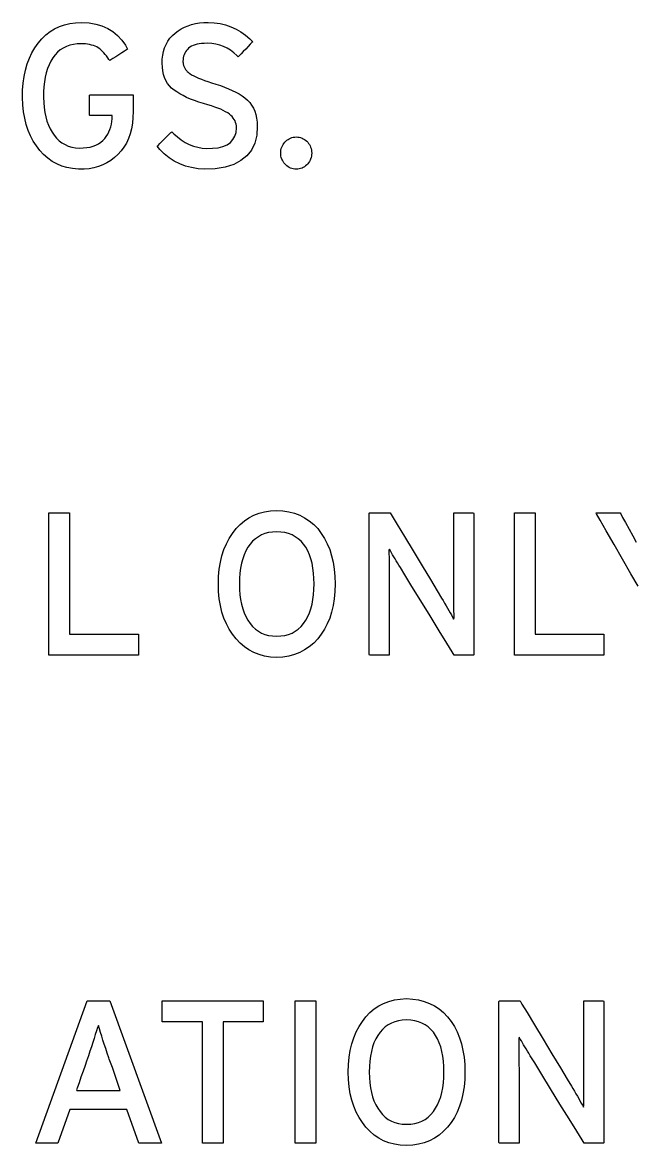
# Model space of a CAD drawing. Extents: x 1 to 47.7, y 0.2 to 33.3.
# Drawn here: x 10.219 to 11.349, y 25.846 to 27.917 of the extents above; entities that cross this region are included whole.
import ezdxf

# ---------------------------------------------------------------- set-up
doc = ezdxf.new("R2010")
doc.units = 0
doc.header["$MEASUREMENT"] = 0
doc.layers.add('4_0_____DWG', color=7, linetype='CONTINUOUS')

msp = doc.modelspace()

# ---------------------------------------------------------------- linework, layer by layer
at = {"layer": '4_0_____DWG'}
for points in [[(10.4233, 27.7527), (10.4229, 27.7414), (10.4218, 27.7308), (10.42, 27.7207), (10.4176, 27.7113), (10.4145, 27.7025), (10.4107, 27.6942), (10.4062, 27.6866), (10.401, 27.6796), (10.3952, 27.6731), (10.3889, 27.6673), (10.3822, 27.6621), (10.375, 27.6576), (10.3674, 27.6539), (10.3594, 27.6509), (10.3509, 27.6485), (10.342, 27.6469), (10.3327, 27.646), (10.3224, 27.6459), (10.3116, 27.647), (10.3013, 27.6489), (10.2916, 27.6518), (10.2825, 27.6557), (10.2739, 27.6605), (10.2658, 27.6662), (10.2583, 27.6729), (10.2514, 27.6805), (10.245, 27.6889), (10.2392, 27.6978), (10.2341, 27.7074), (10.2298, 27.7176), (10.2262, 27.7284), (10.2233, 27.7399), (10.2212, 27.752), (10.2199, 27.7647), (10.2192, 27.778), (10.2195, 27.7916), (10.2205, 27.8046), (10.2222, 27.817), (10.2247, 27.8288), (10.228, 27.84), (10.232, 27.8506), (10.2367, 27.8606), (10.2421, 27.8699), (10.2483, 27.8786), (10.255, 27.8866), (10.2622, 27.8936), (10.27, 27.8997), (10.2783, 27.9048), (10.2872, 27.909), (10.2966, 27.9123), (10.3066, 27.9147), (10.3172, 27.9161), (10.3287, 27.9166), (10.342, 27.9157), (10.3544, 27.9135), (10.3658, 27.9102), (10.3763, 27.9056), (10.3859, 27.8997), (10.3946, 27.8926), (10.4023, 27.8842), (10.4091, 27.8747), (10.4129, 27.8675), (10.411, 27.8662), (10.4073, 27.8639), (10.4023, 27.8607), (10.3968, 27.8571), (10.3912, 27.8535), (10.3861, 27.8503), (10.3822, 27.8478), (10.38, 27.8463), (10.3786, 27.8481), (10.3764, 27.8515), (10.3741, 27.8548), (10.3717, 27.8578), (10.3693, 27.8606), (10.3669, 27.8632), (10.3643, 27.8656), (10.3617, 27.8678), (10.359, 27.8697), (10.3562, 27.8714), (10.3531, 27.8728), (10.3499, 27.874), (10.3466, 27.875), (10.343, 27.8759), (10.3393, 27.8765), (10.3354, 27.877), (10.3313, 27.8773), (10.3271, 27.8774), (10.32, 27.8771), (10.313, 27.8761), (10.3064, 27.8745), (10.3002, 27.8722), (10.2944, 27.8693), (10.289, 27.8658), (10.2841, 27.8616), (10.2795, 27.8568), (10.2753, 27.8514), (10.2716, 27.8452), (10.2683, 27.8386), (10.2654, 27.8315), (10.2631, 27.8239), (10.2611, 27.8158), (10.2597, 27.8071), (10.2586, 27.798), (10.2581, 27.7884), (10.258, 27.7784), (10.2584, 27.7687), (10.2592, 27.7595), (10.2604, 27.7508), (10.2622, 27.7425), (10.2644, 27.7348), (10.267, 27.7275), (10.2701, 27.7207), (10.2737, 27.7145), (10.2777, 27.7086), (10.2821, 27.7032), (10.2869, 27.6986), (10.2921, 27.6946), (10.2977, 27.6913), (10.3037, 27.6887), (10.3101, 27.6868), (10.3169, 27.6855), (10.3242, 27.685), (10.3313, 27.6851), (10.3377, 27.6858), (10.3438, 27.6868), (10.3494, 27.6884), (10.3546, 27.6903), (10.3594, 27.6927), (10.3637, 27.6956), (10.3675, 27.6988), (10.371, 27.7026), (10.3738, 27.7066), (10.3764, 27.7107), (10.3785, 27.715), (10.3804, 27.7195), (10.3819, 27.7241), (10.3831, 27.7289), (10.3839, 27.7339), (10.3844, 27.7391), (10.3845, 27.7441), (10.3845, 27.7442), (10.3845, 27.7443), (10.3845, 27.7444), (10.3845, 27.7446), (10.3845, 27.7448), (10.3845, 27.745), (10.3845, 27.7451), (10.3845, 27.7452), (10.3844, 27.7452), (10.3823, 27.7452), (10.3779, 27.7452), (10.3718, 27.7452), (10.3649, 27.7452), (10.3579, 27.7452), (10.3516, 27.7452), (10.3465, 27.7452), (10.3435, 27.7452), (10.343, 27.7455), (10.343, 27.7479), (10.343, 27.7522), (10.343, 27.7579), (10.343, 27.7642), (10.343, 27.7705), (10.343, 27.7761), (10.343, 27.7804), (10.343, 27.7827), (10.3441, 27.7829), (10.3501, 27.7829), (10.3601, 27.7829), (10.3725, 27.7829), (10.3861, 27.7829), (10.3994, 27.7829), (10.4109, 27.7829), (10.4193, 27.7829), (10.4232, 27.7829), (10.4233, 27.7822), (10.4233, 27.7796), (10.4233, 27.7756), (10.4233, 27.7708), (10.4233, 27.7657), (10.4233, 27.7608), (10.4233, 27.7567), (10.4233, 27.7538)], [(10.652, 27.7253), (10.651, 27.7088), (10.6474, 27.6941), (10.6414, 27.6814), (10.633, 27.6707), (10.622, 27.6618), (10.6087, 27.6549), (10.5928, 27.6499), (10.5745, 27.6468), (10.5554, 27.6459), (10.5429, 27.6468), (10.531, 27.6489), (10.5197, 27.6519), (10.509, 27.656), (10.4989, 27.6611), (10.4894, 27.6672), (10.4805, 27.6744), (10.4723, 27.6826), (10.4676, 27.6883), (10.4692, 27.69), (10.4723, 27.6931), (10.4764, 27.6971), (10.481, 27.7017), (10.4856, 27.7062), (10.4897, 27.7103), (10.4928, 27.7135), (10.4946, 27.7152), (10.4984, 27.7115), (10.5051, 27.7054), (10.512, 27.7), (10.5191, 27.6954), (10.5266, 27.6916), (10.5342, 27.6886), (10.5422, 27.6864), (10.5504, 27.6849), (10.5589, 27.6842), (10.5696, 27.6845), (10.5799, 27.6857), (10.5888, 27.688), (10.5963, 27.6912), (10.6025, 27.6954), (10.6073, 27.7006), (10.6108, 27.7068), (10.6129, 27.7139), (10.6136, 27.7221), (10.6135, 27.7257), (10.613, 27.7289), (10.6122, 27.732), (10.6111, 27.7349), (10.6097, 27.7377), (10.6079, 27.7404), (10.6059, 27.7429), (10.6035, 27.7453), (10.6008, 27.7476), (10.5975, 27.7498), (10.5937, 27.752), (10.5894, 27.7542), (10.5847, 27.7564), (10.5794, 27.7585), (10.5737, 27.7606), (10.5675, 27.7627), (10.5608, 27.7648), (10.5531, 27.767), (10.5445, 27.7696), (10.5364, 27.7724), (10.5288, 27.7753), (10.5217, 27.7784), (10.5152, 27.7816), (10.5092, 27.7849), (10.5037, 27.7884), (10.4987, 27.792), (10.4942, 27.7957), (10.4902, 27.7998), (10.4868, 27.8043), (10.4838, 27.8093), (10.4813, 27.8148), (10.4794, 27.8207), (10.478, 27.8271), (10.4771, 27.834), (10.4767, 27.8413), (10.4769, 27.849), (10.4777, 27.8563), (10.4791, 27.8633), (10.4812, 27.8699), (10.4839, 27.8761), (10.4872, 27.8819), (10.4911, 27.8874), (10.4956, 27.8924), (10.5008, 27.8971), (10.5062, 27.9012), (10.5119, 27.9048), (10.518, 27.9079), (10.5244, 27.9105), (10.5311, 27.9127), (10.5382, 27.9144), (10.5456, 27.9156), (10.5533, 27.9163), (10.5616, 27.9166), (10.5728, 27.916), (10.5835, 27.9144), (10.5937, 27.912), (10.6036, 27.9087), (10.6129, 27.9045), (10.6218, 27.8994), (10.6303, 27.8934), (10.6383, 27.8865), (10.6436, 27.8809), (10.6421, 27.8794), (10.6392, 27.8763), (10.6352, 27.8722), (10.6308, 27.8676), (10.6262, 27.8629), (10.6221, 27.8586), (10.6189, 27.8552), (10.617, 27.8533), (10.6142, 27.8557), (10.6087, 27.8607), (10.6028, 27.8652), (10.5966, 27.8689), (10.59, 27.8721), (10.5831, 27.8745), (10.5758, 27.8764), (10.5682, 27.8776), (10.5602, 27.8781), (10.5542, 27.878), (10.5495, 27.8777), (10.5451, 27.8771), (10.5411, 27.8763), (10.5374, 27.8753), (10.5339, 27.8741), (10.5308, 27.8727), (10.528, 27.871), (10.5255, 27.8691), (10.5233, 27.8669), (10.5214, 27.8646), (10.5197, 27.8622), (10.5183, 27.8597), (10.5171, 27.8571), (10.5162, 27.8543), (10.5156, 27.8514), (10.5152, 27.8484), (10.5151, 27.8454), (10.5151, 27.8439), (10.5152, 27.8424), (10.5154, 27.841), (10.5156, 27.8396), (10.5159, 27.8383), (10.5162, 27.837), (10.5166, 27.8358), (10.5171, 27.8346), (10.5177, 27.8335), (10.5183, 27.8322), (10.5191, 27.831), (10.5199, 27.8298), (10.5209, 27.8286), (10.5219, 27.8274), (10.5231, 27.8262), (10.5244, 27.8251), (10.5258, 27.8239), (10.5278, 27.8224), (10.531, 27.8203), (10.5348, 27.8183), (10.539, 27.8162), (10.5437, 27.8141), (10.549, 27.8119), (10.5548, 27.8098), (10.5611, 27.8076), (10.5679, 27.8054), (10.5759, 27.803), (10.584, 27.8003), (10.5918, 27.7975), (10.5991, 27.7945), (10.606, 27.7914), (10.6125, 27.7881), (10.6185, 27.7847), (10.6241, 27.7811), (10.6293, 27.7774), (10.634, 27.7734), (10.6381, 27.769), (10.6417, 27.7641), (10.6448, 27.7588), (10.6473, 27.753), (10.6493, 27.7468), (10.6508, 27.7401), (10.6517, 27.7329)], [(10.7524, 27.6754), (10.7522, 27.6726), (10.7518, 27.6699), (10.7512, 27.6673), (10.7504, 27.6648), (10.7493, 27.6624), (10.7481, 27.6601), (10.7466, 27.658), (10.745, 27.6559), (10.7431, 27.6539), (10.7411, 27.6521), (10.739, 27.6506), (10.7368, 27.6492), (10.7345, 27.6481), (10.732, 27.6472), (10.7294, 27.6465), (10.7267, 27.646), (10.7238, 27.6458), (10.7211, 27.646), (10.7184, 27.6465), (10.7159, 27.6472), (10.7134, 27.6481), (10.7111, 27.6492), (10.7089, 27.6506), (10.7068, 27.6521), (10.7049, 27.6539), (10.7029, 27.6559), (10.7011, 27.658), (10.6996, 27.6601), (10.6983, 27.6624), (10.6972, 27.6648), (10.6963, 27.6673), (10.6957, 27.6699), (10.6954, 27.6726), (10.6953, 27.6754), (10.6954, 27.6784), (10.6957, 27.6812), (10.6963, 27.6839), (10.6972, 27.6866), (10.6983, 27.689), (10.6996, 27.6914), (10.7011, 27.6937), (10.7029, 27.6958), (10.7049, 27.6978), (10.7068, 27.6995), (10.7089, 27.701), (10.7111, 27.7023), (10.7134, 27.7034), (10.7159, 27.7042), (10.7184, 27.7048), (10.7211, 27.7052), (10.7238, 27.7054), (10.7267, 27.7052), (10.7294, 27.7048), (10.732, 27.7042), (10.7345, 27.7034), (10.7368, 27.7023), (10.739, 27.701), (10.7411, 27.6995), (10.7431, 27.6978), (10.745, 27.6958), (10.7466, 27.6937), (10.7481, 27.6914), (10.7493, 27.689), (10.7504, 27.6866), (10.7512, 27.6839), (10.7518, 27.6812), (10.7522, 27.6784)], [(10.7956, 26.8813), (10.7951, 26.8673), (10.7939, 26.854), (10.7919, 26.8414), (10.7891, 26.8294), (10.7855, 26.8182), (10.7811, 26.8076), (10.776, 26.7977), (10.7701, 26.7884), (10.7634, 26.7798), (10.756, 26.772), (10.748, 26.7652), (10.7394, 26.7595), (10.7303, 26.7547), (10.7205, 26.751), (10.7102, 26.7482), (10.6993, 26.7465), (10.6878, 26.7458), (10.6763, 26.7465), (10.6655, 26.7482), (10.6553, 26.751), (10.6456, 26.7547), (10.6366, 26.7595), (10.6282, 26.7652), (10.6204, 26.772), (10.6131, 26.7798), (10.6064, 26.7884), (10.6004, 26.7977), (10.5951, 26.8076), (10.5907, 26.8182), (10.587, 26.8294), (10.5841, 26.8414), (10.5821, 26.854), (10.5808, 26.8673), (10.5803, 26.8813), (10.5808, 26.8952), (10.5821, 26.9086), (10.5841, 26.9212), (10.587, 26.9332), (10.5907, 26.9445), (10.5951, 26.9552), (10.6004, 26.9652), (10.6064, 26.9746), (10.6131, 26.9833), (10.6204, 26.9909), (10.6282, 26.9976), (10.6366, 27.0032), (10.6456, 27.0079), (10.6553, 27.0116), (10.6655, 27.0142), (10.6763, 27.0159), (10.6878, 27.0166), (10.6993, 27.0159), (10.7102, 27.0142), (10.7205, 27.0116), (10.7303, 27.0079), (10.7394, 27.0032), (10.748, 26.9976), (10.756, 26.9909), (10.7634, 26.9833), (10.7701, 26.9746), (10.776, 26.9652), (10.7811, 26.9552), (10.7855, 26.9445), (10.7891, 26.9332), (10.7919, 26.9212), (10.7939, 26.9086), (10.7951, 26.8952)], [(11.0151, 26.75), (11.0114, 26.756), (11.0016, 26.772), (10.9874, 26.7951), (10.9707, 26.8222), (10.9534, 26.8504), (10.9372, 26.8766), (10.9241, 26.898), (10.9158, 26.9114), (10.9131, 26.9158), (10.9106, 26.9199), (10.9083, 26.9239), (10.906, 26.9277), (10.9037, 26.9315), (10.9016, 26.9352), (10.8995, 26.9387), (10.8975, 26.9421), (10.8956, 26.9454), (10.8948, 26.9433), (10.8948, 26.937), (10.8949, 26.9305), (10.8949, 26.9237), (10.8949, 26.9168), (10.895, 26.9097), (10.895, 26.9024), (10.8951, 26.8949), (10.8952, 26.8871), (10.8952, 26.8823), (10.8952, 26.8701), (10.8952, 26.8517), (10.8952, 26.8297), (10.8952, 26.8063), (10.8952, 26.7843), (10.8952, 26.7659), (10.8952, 26.7537), (10.8952, 26.75), (10.8935, 26.75), (10.8896, 26.75), (10.8842, 26.75), (10.8781, 26.75), (10.8718, 26.75), (10.866, 26.75), (10.8614, 26.75), (10.8587, 26.75), (10.8582, 26.7518), (10.8582, 26.7688), (10.8582, 26.7998), (10.8582, 26.8399), (10.8582, 26.8844), (10.8582, 26.9286), (10.8582, 26.9677), (10.8582, 26.9969), (10.8582, 27.0116), (10.859, 27.0124), (10.8622, 27.0124), (10.8672, 27.0124), (10.8734, 27.0124), (10.88, 27.0124), (10.8864, 27.0124), (10.8919, 27.0124), (10.8957, 27.0124), (10.8971, 27.0124), (10.9006, 27.0065), (10.91, 26.9909), (10.9235, 26.9685), (10.9395, 26.9421), (10.956, 26.9147), (10.9714, 26.8892), (10.9839, 26.8684), (10.9919, 26.8553), (10.9945, 26.8508), (10.9974, 26.8459), (11.0001, 26.8412), (11.0027, 26.8367), (11.0052, 26.8323), (11.0075, 26.8281), (11.0098, 26.8241), (11.0119, 26.8202), (11.014, 26.8166), (11.0148, 26.8187), (11.0147, 26.8252), (11.0146, 26.8318), (11.0146, 26.8387), (11.0145, 26.8458), (11.0145, 26.853), (11.0145, 26.8604), (11.0144, 26.868), (11.0144, 26.8758), (11.0144, 26.8806), (11.0144, 26.8928), (11.0144, 26.9111), (11.0144, 26.9331), (11.0144, 26.9563), (11.0144, 26.9783), (11.0144, 26.9966), (11.0144, 27.0087), (11.0145, 27.0124), (11.0162, 27.0124), (11.02, 27.0124), (11.0254, 27.0124), (11.0315, 27.0124), (11.0379, 27.0124), (11.0436, 27.0124), (11.0482, 27.0124), (11.0509, 27.0124), (11.0514, 27.0105), (11.0514, 26.9935), (11.0514, 26.9626), (11.0514, 26.9225), (11.0514, 26.878), (11.0514, 26.8338), (11.0514, 26.7947), (11.0514, 26.7654), (11.0514, 26.7508), (11.0507, 26.75), (11.0477, 26.75), (11.043, 26.75), (11.0372, 26.75), (11.031, 26.75), (11.0251, 26.75), (11.02, 26.75), (11.0165, 26.75)], [(10.7568, 26.8813), (10.7566, 26.8916), (10.7558, 26.9014), (10.7546, 26.9106), (10.753, 26.9193), (10.7508, 26.9275), (10.7481, 26.9351), (10.745, 26.9422), (10.7414, 26.9488), (10.7373, 26.9548), (10.7327, 26.96), (10.7276, 26.9646), (10.7221, 26.9684), (10.7162, 26.9716), (10.7098, 26.9741), (10.7029, 26.9759), (10.6955, 26.977), (10.6878, 26.9774), (10.6801, 26.977), (10.6729, 26.9759), (10.6662, 26.9741), (10.6599, 26.9716), (10.654, 26.9684), (10.6485, 26.9646), (10.6435, 26.96), (10.6389, 26.9548), (10.6348, 26.9488), (10.6311, 26.9422), (10.6279, 26.9351), (10.6252, 26.9275), (10.623, 26.9193), (10.6213, 26.9106), (10.6201, 26.9014), (10.6193, 26.8916), (10.6191, 26.8813), (10.6193, 26.8711), (10.6201, 26.8614), (10.6213, 26.8523), (10.623, 26.8437), (10.6252, 26.8356), (10.6279, 26.828), (10.6311, 26.821), (10.6348, 26.8144), (10.6389, 26.8083), (10.6435, 26.8029), (10.6485, 26.7981), (10.654, 26.7941), (10.6599, 26.7908), (10.6662, 26.7882), (10.6729, 26.7864), (10.6801, 26.7853), (10.6878, 26.7849), (10.6955, 26.7853), (10.7029, 26.7864), (10.7098, 26.7882), (10.7162, 26.7908), (10.7221, 26.7941), (10.7276, 26.7981), (10.7327, 26.8029), (10.7373, 26.8083), (10.7414, 26.8144), (10.745, 26.821), (10.7481, 26.828), (10.7508, 26.8356), (10.753, 26.8437), (10.7546, 26.8523), (10.7558, 26.8614), (10.7566, 26.8711)], [(11.0349, 25.9813), (11.0344, 25.9673), (11.0332, 25.954), (11.0312, 25.9414), (11.0284, 25.9295), (11.0248, 25.9182), (11.0204, 25.9076), (11.0153, 25.8977), (11.0094, 25.8884), (11.0027, 25.8798), (10.9953, 25.872), (10.9873, 25.8652), (10.9788, 25.8595), (10.9696, 25.8547), (10.9598, 25.851), (10.9495, 25.8482), (10.9386, 25.8465), (10.9271, 25.8458), (10.9156, 25.8465), (10.9048, 25.8482), (10.8946, 25.851), (10.885, 25.8547), (10.8759, 25.8595), (10.8675, 25.8652), (10.8597, 25.872), (10.8524, 25.8798), (10.8457, 25.8884), (10.8397, 25.8977), (10.8344, 25.9076), (10.83, 25.9182), (10.8263, 25.9295), (10.8234, 25.9414), (10.8214, 25.954), (10.8201, 25.9673), (10.8196, 25.9813), (10.8201, 25.9953), (10.8214, 26.0086), (10.8234, 26.0212), (10.8263, 26.0332), (10.83, 26.0446), (10.8344, 26.0552), (10.8397, 26.0653), (10.8457, 26.0746), (10.8524, 26.0833), (10.8597, 26.0909), (10.8675, 26.0976), (10.8759, 26.1032), (10.885, 26.1079), (10.8946, 26.1116), (10.9048, 26.1142), (10.9156, 26.1159), (10.9271, 26.1166), (10.9386, 26.1159), (10.9495, 26.1142), (10.9598, 26.1116), (10.9696, 26.1079), (10.9788, 26.1032), (10.9873, 26.0976), (10.9953, 26.0909), (11.0027, 26.0833), (11.0094, 26.0746), (11.0153, 26.0653), (11.0204, 26.0552), (11.0248, 26.0446), (11.0284, 26.0332), (11.0312, 26.0212), (11.0332, 26.0086), (11.0344, 25.9953)], [(11.2544, 25.85), (11.2508, 25.856), (11.2409, 25.872), (11.2267, 25.8951), (11.21, 25.9222), (11.1927, 25.9504), (11.1765, 25.9766), (11.1634, 25.998), (11.1551, 26.0114), (11.1524, 26.0158), (11.15, 26.0199), (11.1476, 26.0239), (11.1453, 26.0278), (11.143, 26.0315), (11.1409, 26.0352), (11.1388, 26.0387), (11.1368, 26.0421), (11.1349, 26.0454), (11.1341, 26.0433), (11.1342, 26.037), (11.1342, 26.0305), (11.1342, 26.0237), (11.1342, 26.0168), (11.1343, 26.0097), (11.1343, 26.0024), (11.1344, 25.9949), (11.1345, 25.9871), (11.1345, 25.9823), (11.1345, 25.9701), (11.1345, 25.9517), (11.1345, 25.9297), (11.1345, 25.9063), (11.1345, 25.8843), (11.1345, 25.8659), (11.1345, 25.8537), (11.1345, 25.85), (11.1328, 25.85), (11.1289, 25.85), (11.1236, 25.85), (11.1174, 25.85), (11.1111, 25.85), (11.1053, 25.85), (11.1007, 25.85), (11.098, 25.85), (11.0976, 25.8518), (11.0976, 25.8688), (11.0976, 25.8998), (11.0976, 25.9399), (11.0976, 25.9844), (11.0976, 26.0286), (11.0976, 26.0677), (11.0976, 26.0969), (11.0976, 26.1116), (11.0983, 26.1124), (11.1015, 26.1124), (11.1065, 26.1124), (11.1127, 26.1124), (11.1194, 26.1124), (11.1257, 26.1124), (11.1312, 26.1124), (11.135, 26.1124), (11.1364, 26.1124), (11.1399, 26.1065), (11.1493, 26.091), (11.1629, 26.0685), (11.1788, 26.0421), (11.1953, 26.0147), (11.2107, 25.9892), (11.2233, 25.9684), (11.2312, 25.9553), (11.2338, 25.9508), (11.2367, 25.9459), (11.2394, 25.9412), (11.242, 25.9367), (11.2445, 25.9323), (11.2469, 25.9281), (11.2491, 25.9241), (11.2513, 25.9202), (11.2533, 25.9166), (11.2541, 25.9187), (11.254, 25.9252), (11.2539, 25.9319), (11.2539, 25.9387), (11.2538, 25.9458), (11.2538, 25.953), (11.2538, 25.9604), (11.2537, 25.968), (11.2537, 25.9758), (11.2537, 25.9806), (11.2537, 25.9928), (11.2537, 26.0111), (11.2537, 26.0331), (11.2537, 26.0563), (11.2537, 26.0783), (11.2537, 26.0966), (11.2537, 26.1087), (11.2538, 26.1124), (11.2555, 26.1124), (11.2593, 26.1124), (11.2647, 26.1124), (11.2709, 26.1124), (11.2772, 26.1124), (11.2829, 26.1124), (11.2875, 26.1124), (11.2902, 26.1124), (11.2907, 26.1105), (11.2907, 26.0935), (11.2907, 26.0626), (11.2907, 26.0225), (11.2907, 25.978), (11.2907, 25.9338), (11.2907, 25.8947), (11.2907, 25.8654), (11.2907, 25.8508), (11.29, 25.85), (11.287, 25.85), (11.2823, 25.85), (11.2766, 25.85), (11.2704, 25.85), (11.2644, 25.85), (11.2593, 25.85), (11.2558, 25.85)], [(10.9961, 25.9813), (10.9959, 25.9916), (10.9952, 26.0014), (10.994, 26.0106), (10.9923, 26.0193), (10.9901, 26.0275), (10.9874, 26.0351), (10.9843, 26.0423), (10.9807, 26.0488), (10.9766, 26.0548), (10.972, 26.06), (10.967, 26.0646), (10.9615, 26.0684), (10.9555, 26.0716), (10.9491, 26.0741), (10.9422, 26.0759), (10.9349, 26.077), (10.9271, 26.0774), (10.9194, 26.077), (10.9122, 26.0759), (10.9055, 26.0741), (10.8992, 26.0716), (10.8933, 26.0684), (10.8878, 26.0646), (10.8828, 26.06), (10.8783, 26.0548), (10.8741, 26.0488), (10.8704, 26.0423), (10.8672, 26.0351), (10.8645, 26.0275), (10.8623, 26.0193), (10.8606, 26.0106), (10.8594, 26.0014), (10.8586, 25.9916), (10.8584, 25.9813), (10.8586, 25.9711), (10.8594, 25.9614), (10.8606, 25.9523), (10.8623, 25.9437), (10.8645, 25.9356), (10.8672, 25.928), (10.8704, 25.921), (10.8741, 25.9144), (10.8783, 25.9083), (10.8828, 25.9029), (10.8878, 25.8981), (10.8933, 25.8941), (10.8992, 25.8908), (10.9055, 25.8882), (10.9122, 25.8864), (10.9194, 25.8853), (10.9271, 25.8849), (10.9349, 25.8853), (10.9422, 25.8864), (10.9491, 25.8882), (10.9555, 25.8908), (10.9615, 25.8941), (10.967, 25.8981), (10.972, 25.9029), (10.9766, 25.9083), (10.9807, 25.9144), (10.9843, 25.921), (10.9874, 25.928), (10.9901, 25.9356), (10.9923, 25.9437), (10.994, 25.9523), (10.9952, 25.9614), (10.9959, 25.9711)], [(10.3785, 26.0078), (10.3756, 26.0164), (10.3728, 26.0247), (10.3701, 26.0327), (10.3676, 26.0402), (10.3653, 26.0475), (10.3631, 26.0543), (10.361, 26.0609), (10.3591, 26.0671), (10.3573, 26.0635), (10.3554, 26.0571), (10.3534, 26.0504), (10.3512, 26.0433), (10.3488, 26.0358), (10.3463, 26.0279), (10.3436, 26.0197), (10.3407, 26.011), (10.3392, 26.0065), (10.3374, 26.0015), (10.3345, 25.9932), (10.3309, 25.9829), (10.3271, 25.972), (10.3236, 25.9617), (10.3207, 25.9534), (10.3189, 25.9483), (10.3192, 25.9474), (10.3249, 25.9474), (10.3353, 25.9474), (10.3488, 25.9474), (10.3635, 25.9474), (10.3777, 25.9474), (10.3895, 25.9474), (10.3974, 25.9474), (10.3995, 25.9475), (10.3983, 25.9509), (10.3958, 25.9581), (10.3924, 25.9678), (10.3886, 25.9787), (10.3849, 25.9895), (10.3816, 25.9988), (10.3793, 26.0053)]]:
    msp.add_lwpolyline(points, close=True, dxfattribs=at)
for points in [[(10.2681, 26.75), (10.2681, 27.0124), (10.3061, 27.0124), (10.3061, 26.7884), (10.4329, 26.7884), (10.4329, 26.75), (10.2681, 26.75)], [(11.1259, 26.75), (11.1259, 27.0124), (11.164, 27.0124), (11.164, 26.7884), (11.2908, 26.7884), (11.2908, 26.75), (11.1259, 26.75)], [(11.354, 26.8772), (11.3408, 26.9002), (11.3255, 26.9268), (11.3098, 26.9541), (11.2954, 26.9792), (11.284, 26.999), (11.2774, 27.0106), (11.2767, 27.0124), (11.2797, 27.0124), (11.2851, 27.0124), (11.2921, 27.0124), (11.2997, 27.0124), (11.3073, 27.0124), (11.3139, 27.0124), (11.3187, 27.0124), (11.3209, 27.0124), (11.322, 27.0106), (11.3255, 27.0041), (11.3309, 26.9943), (11.3374, 26.9824), (11.3442, 26.9699), (11.3507, 26.9581)], [(10.4336, 25.85), (10.4116, 25.9123), (10.3065, 25.9123), (10.2847, 25.85), (10.2439, 25.85), (10.3384, 26.1124), (10.3801, 26.1124), (10.4757, 25.85), (10.4336, 25.85)], [(10.5889, 26.0739), (10.5889, 25.85), (10.5508, 25.85), (10.5508, 26.0739), (10.4766, 26.0739), (10.4766, 26.1124), (10.6631, 26.1124), (10.6631, 26.0739), (10.5889, 26.0739)], [(10.722, 25.85), (10.722, 26.1124), (10.7601, 26.1124), (10.7601, 25.85), (10.722, 25.85)]]:
    msp.add_lwpolyline(points, dxfattribs=at)

doc.saveas('drawing.dxf')
